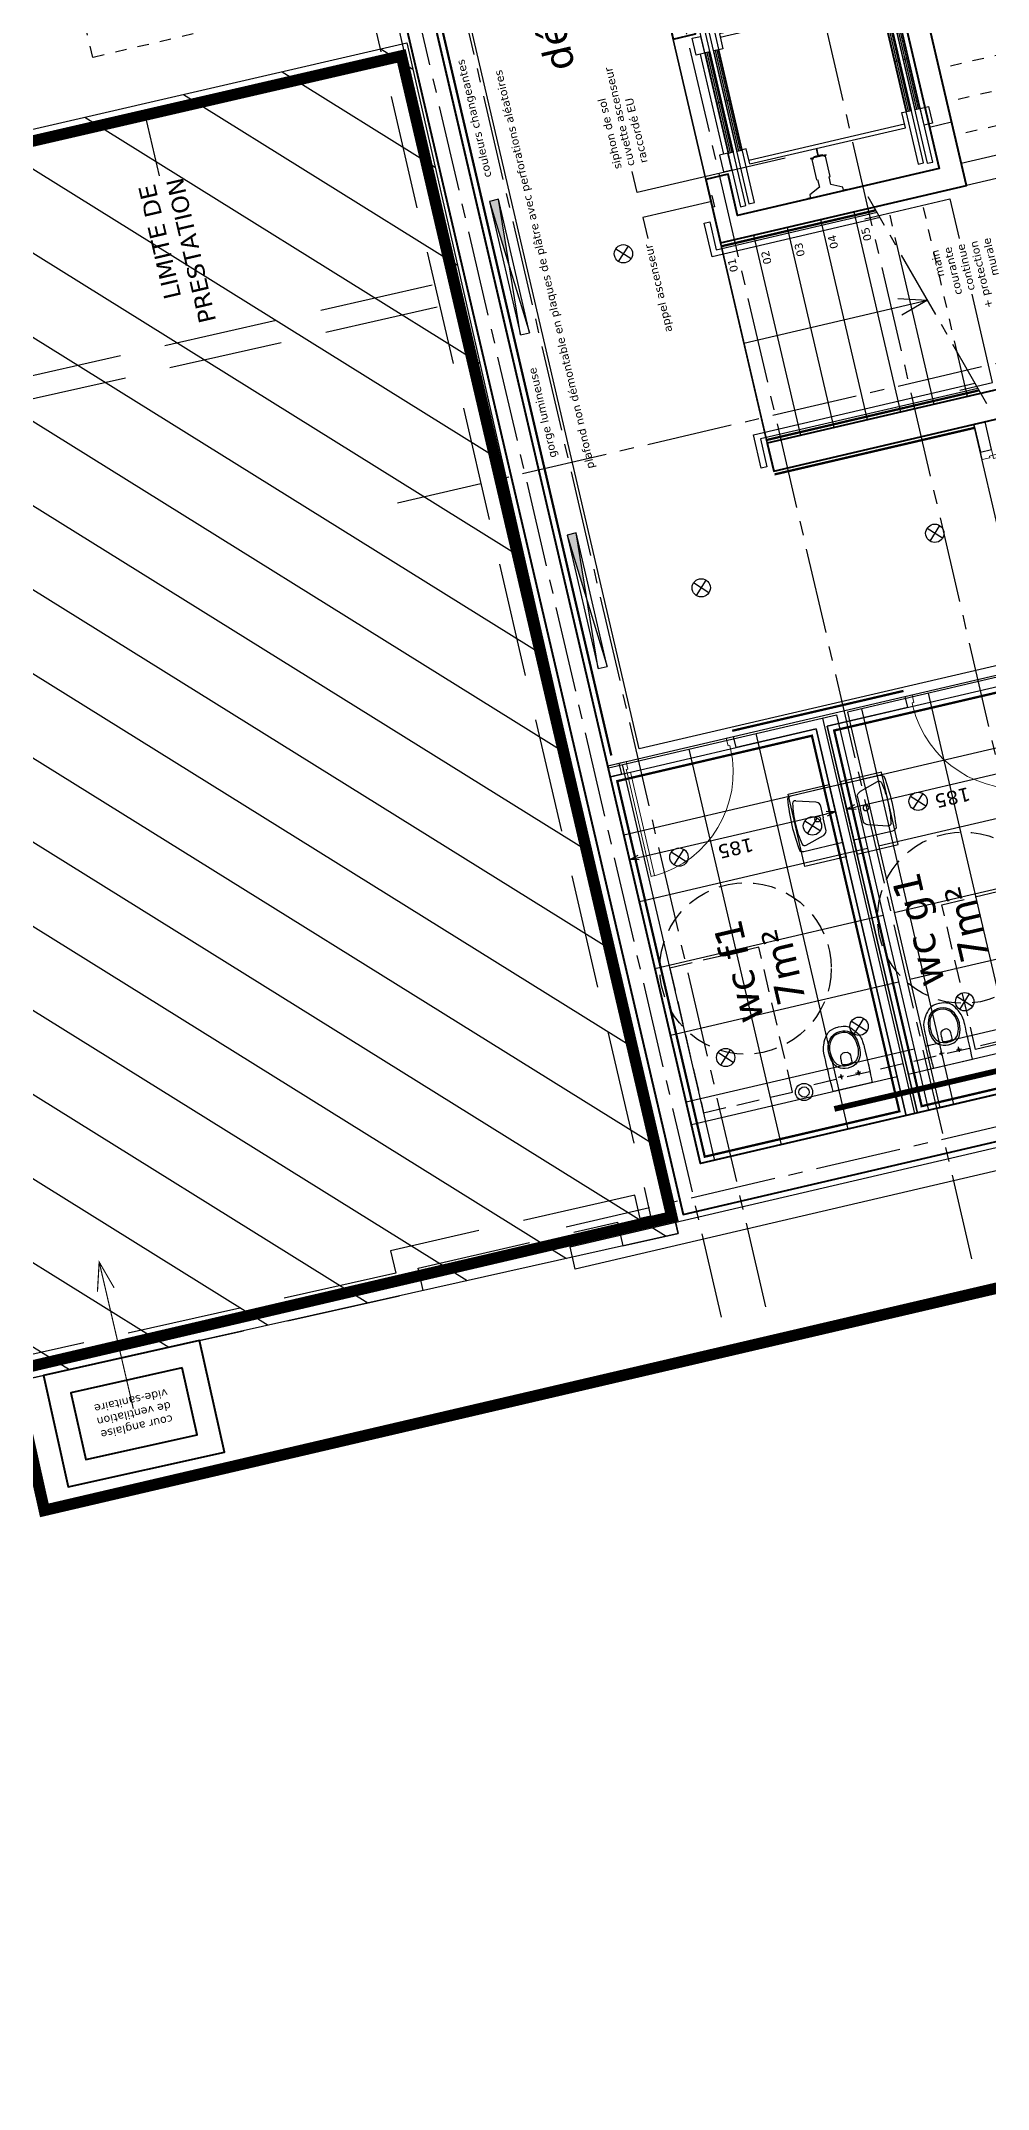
# Model space of a CAD drawing. Header units: metres. Extents: x 595957 to 596489, y 139635 to 139908.
# Drawn here: x 596084.15 to 596092.44, y 139661.13 to 139679.05 of the extents above; entities that cross this region are included whole.
import ezdxf
from ezdxf.enums import TextEntityAlignment as Align

# ---------------------------------------------------------------- set-up
doc = ezdxf.new("R2010")
doc.units = ezdxf.units.M
doc.header["$MEASUREMENT"] = 0
doc.header["$PDMODE"] = 3
doc.header["$PDSIZE"] = 0.1
for name, pattern in [('01', [0.15, 0.1, -0.05]), ('02', [0.28, 0.2, -0.08]), ('03', [0.7, 0.5, -0.2]), ('04', [0.82, 0.6, -0.08, 0.06, -0.08]), ('ACAD_ISO02W100', [15, 12, -3]), ('ACAD_ISO12W100', [21, 12, -3, 0, -3, 0, -3]), ('AXES2', [1.125, 0.75, -0.125, 0.125, -0.125]), ('CACHE2', [0.1875, 0.125, -0.0625]), ('DASHED', [0.75, 0.5, -0.25]), ('POINTILLE', [0.25, 0, -0.25])]:
    doc.linetypes.add(name, pattern=pattern)
for name, color, linetype in [('00-AXE-0.00', 14, 'AXES2'), ('01-CLOISON-0.25', 3, 'Continuous'), ('01-MEN-VU-0.13', 163, 'Continuous'), ('01-SANITAIRE-0.15', 44, 'Continuous'), ('06-COT-50&100-0.20', 2, 'Continuous'), ('06-SYMB-DIVERS-0.20', 20, 'Continuous'), ('06-TXT-DETAILS-DIVERS-02.20', 2, 'Continuous'), ('06-TXT-DIVERS-0.20', 70, 'Continuous'), ('06-TXT-ETIQUETTES SURFACES', 210, 'Continuous'), ('07-CTA-0.13', 163, 'Continuous'), ('07-ECLAIRAGE-0.13', 31, 'Continuous'), ('07-PLAFONDS-0.13', 5, 'Continuous'), ('07-REVETEMENTS-INTER-0.10', 10, 'Continuous'), ('08-VU-0.08', 56, 'Continuous'), ('08-VU-0.20', 32, 'Continuous'), ('BAT_HACHURES', 252, 'Continuous')]:
    doc.layers.add(name, color=color, linetype=linetype)
doc.layers.add('01-BETON-0.40', color=4, linetype='Continuous', lineweight=40)
doc.layers.add('01-MEN-CP-0.15', color=2, linetype='Continuous', lineweight=18)
doc.layers.add('07-SF-HABIT-0.05', color=7, linetype='Continuous', plot=False)
doc.styles.add('COT', font='verdana.ttf')
doc.styles.add('locaux 100', font='verdana.ttf', dxfattribs={"height": 0.22})
doc.styles.add('locaux 20', font='verdana.ttf', dxfattribs={"height": 0.07})
doc.styles.get("Standard").update_dxf_attribs({"font": 'arial.ttf'})
doc.dimstyles.new('COT50', dxfattribs={"dimtxt": 0.12, "dimasz": 0.08, "dimexe": 0.05, "dimexo": 0, "dimgap": 0.05, "dimtad": 1, "dimdec": 0, "dimlfac": 100, "dimzin": 0, "dimdsep": 46, "dimtxsty": 'COT', "dimblk": 'OPEN30', "dimcen": 0.04, "dimdle": 0.05, "dimclrd": 256, "dimclre": 256, "dimclrt": 6, "dimadec": 0, "dimazin": 0, "dimtm": 1e-09, "dimtfac": 1, "dimtdec": 0, "dimtmove": 1, "dimatfit": 0, "dimldrblk": 'OPEN30', "dimfxl": 0.05, "dimfxlon": 1, "dimtolj": 1, "dimtzin": 0, "dimlwd": -1, "dimlwe": -1, "dimarcsym": 0})

# ---------------------------------------------------------------- blocks, each defined once
blk = doc.blocks.new('Asc-KONE_Executive_C5_CAD_double_acces')
for p, q in [((-2200, 2010), (-1630, 2010)), ((-2200, -200), (-2200, 2010)), ((-1630, 2010), (-1630, 1810)), ((200, 2010), (-370, 2010)), ((-370, 2010), (-370, 1810)), ((200, -200), (200, 2010)), ((-1630, 1810), (-2000, 1810)), ((-2000, 1810), (-2000, 0)), ((-1450, 1845), (-1600, 1845)), ((-1600, 1845), (-1600, 1770)), ((-1450, 1770), (-1450, 1845)), ((-550, 1810), (-1450, 1810)), ((-550, 1770), (-550, 1845)), ((-550, 1845), (-400, 1845)), ((-400, 1845), (-400, 1770)), ((-370, 1810), (0, 1810)), ((0, 1810), (0, 0)), ((-68, 1770), (-1932, 1770)), ((-1932, 1770), (-1932, 1720)), ((-1932, 1720), (-68, 1720)), ((-78, 1690), (-1922, 1690)), ((-1922, 1690), (-1922, 1640)), ((-1922, 1640), (-78, 1640)), ((-1600, 1770), (-1450, 1770)), ((-1000, 1765), (-1450, 1765)), ((-1450, 1765), (-1450, 1720)), ((-1450, 1750), (-1000, 1750)), ((-1450, 1735), (-1000, 1735)), ((-1450, 1720), (-1000, 1720)), ((-1000, 1690), (-1450, 1690)), ((-1450, 1690), (-1450, 1645)), ((-1450, 1675), (-1000, 1675)), ((-1450, 1660), (-1000, 1660)), ((-1450, 1645), (-1000, 1645)), ((-1450, 1605), (-1450, 1640)), ((-550, 1765), (-1000, 1765)), ((-1000, 1765), (-1000, 1720)), ((-1000, 1720), (-1000, 1765)), ((-1000, 1750), (-550, 1750)), ((-1000, 1735), (-550, 1735)), ((-1000, 1720), (-550, 1720)), ((-550, 1690), (-1000, 1690)), ((-1000, 1690), (-1000, 1645)), ((-1000, 1645), (-1000, 1690)), ((-1000, 1675), (-550, 1675)), ((-1000, 1660), (-550, 1660)), ((-1000, 1645), (-550, 1645)), ((-400, 1770), (-550, 1770)), ((-550, 1720), (-550, 1765)), ((-550, 1645), (-550, 1690)), ((-550, 1605), (-550, 1640)), ((-78, 1640), (-78, 1690)), ((-68, 1720), (-68, 1770)), ((-1830, 1439), (-1830, 1008)), ((-1777, 1444), (-1825, 1444)), ((-1764, 1486), (-1777, 1486)), ((-1777, 959), (-1777, 1486)), ((-1764, 1487), (-1764, 1452)), ((-1764, 1486), (-1764, 959)), ((-1764, 1452), (-1761, 1452)), ((-1762, 1444), (-1764, 1444)), ((-1761, 1452), (-1761, 1487)), ((-1757, 1507), (-1757, 1494)), ((-1740, 1507), (-1757, 1507)), ((-1757, 1494), (-1683, 1494)), ((-1683, 1494), (-1757, 1494)), ((-1757, 1491), (-1683, 1491)), ((-1757, 1476), (-1757, 1449)), ((-1688, 1481), (-1752, 1481)), ((-1740, 1525), (-1740, 1507)), ((-1730, 1525), (-1740, 1525)), ((-1730, 1505), (-1730, 1525)), ((-1710, 1505), (-1730, 1505)), ((-1710, 1525), (-1710, 1505)), ((-1700, 1525), (-1710, 1525)), ((-1700, 1507), (-1700, 1525)), ((-1683, 1507), (-1700, 1507)), ((-1683, 1507), (-1683, 1494)), ((-1683, 1449), (-1683, 1476)), ((-1679, 1487), (-1679, 1452)), ((-1679, 1452), (-1676, 1452)), ((-1676, 1444), (-1678, 1444)), ((-1676, 1452), (-1676, 1487)), ((-1676, 1486), (-1662, 1486)), ((-1676, 1486), (-1676, 959)), ((-1662, 959), (-1662, 1486)), ((-1639, 1444), (-1662, 1444)), ((-1634, 1008), (-1634, 1439)), ((-1585, 1605), (-1585, 205)), ((-1585, 1605), (-1450, 1605)), ((-1550, 1605), (-1550, 205)), ((-415, 1605), (-550, 1605)), ((-450, 205), (-450, 1605)), ((-415, 205), (-415, 1605)), ((-1759, 1393), (-1761, 1391)), ((-1761, 1391), (-1761, 1055)), ((-1756, 1393), (-1759, 1393)), ((-1754, 1387), (-1756, 1393)), ((-1750, 1384), (-1750, 1384)), ((-1745, 1389), (-1746, 1387)), ((-1743, 1389), (-1745, 1389)), ((-1742, 1387), (-1743, 1389)), ((-1738, 1384), (-1738, 1384)), ((-1733, 1389), (-1734, 1387)), ((-1731, 1389), (-1733, 1389)), ((-1730, 1387), (-1731, 1389)), ((-1726, 1384), (-1726, 1384)), ((-1721, 1389), (-1722, 1387)), ((-1719, 1389), (-1721, 1389)), ((-1718, 1387), (-1719, 1389)), ((-1714, 1384), (-1714, 1384)), ((-1709, 1389), (-1710, 1387)), ((-1707, 1389), (-1709, 1389)), ((-1706, 1387), (-1707, 1389)), ((-1702, 1384), (-1702, 1384)), ((-1697, 1389), (-1698, 1387)), ((-1695, 1389), (-1697, 1389)), ((-1694, 1387), (-1695, 1389)), ((-1690, 1384), (-1690, 1384)), ((-1684, 1393), (-1686, 1387)), ((-1680, 1393), (-1684, 1393)), ((-1678, 1391), (-1680, 1393)), ((-1678, 1055), (-1678, 1391)), ((-1825, 1003), (-1777, 1003)), ((-1764, 959), (-1777, 959)), ((-1764, 1003), (-1762, 1003)), ((-1764, 993), (-1761, 993)), ((-1764, 958), (-1764, 993)), ((-1761, 1055), (-1759, 1053)), ((-1761, 993), (-1761, 958)), ((-1759, 1053), (-1756, 1053)), ((-1757, 998), (-1757, 971)), ((-1757, 954), (-1683, 954)), ((-1757, 938), (-1757, 951)), ((-1757, 951), (-1683, 951)), ((-1683, 951), (-1757, 951)), ((-1740, 938), (-1757, 938)), ((-1756, 1053), (-1754, 1058)), ((-1752, 966), (-1688, 966)), ((-1750, 1062), (-1750, 1062)), ((-1746, 1058), (-1745, 1056)), ((-1745, 1056), (-1743, 1056)), ((-1743, 1056), (-1742, 1058)), ((-1740, 920), (-1740, 938)), ((-1730, 920), (-1740, 920)), ((-1738, 1062), (-1738, 1062)), ((-1734, 1058), (-1733, 1056)), ((-1733, 1056), (-1731, 1056)), ((-1731, 1056), (-1730, 1058)), ((-1730, 940), (-1730, 920)), ((-1710, 940), (-1730, 940)), ((-1726, 1062), (-1726, 1062)), ((-1722, 1058), (-1721, 1056)), ((-1721, 1056), (-1719, 1056)), ((-1719, 1056), (-1718, 1058)), ((-1714, 1062), (-1714, 1062)), ((-1710, 1058), (-1709, 1056)), ((-1710, 920), (-1710, 940)), ((-1700, 920), (-1710, 920)), ((-1709, 1056), (-1707, 1056)), ((-1707, 1056), (-1706, 1058)), ((-1702, 1062), (-1702, 1062)), ((-1700, 938), (-1700, 920)), ((-1683, 938), (-1700, 938)), ((-1698, 1058), (-1697, 1056)), ((-1697, 1056), (-1695, 1056)), ((-1695, 1056), (-1694, 1058)), ((-1690, 1062), (-1690, 1062)), ((-1686, 1058), (-1684, 1053)), ((-1684, 1053), (-1680, 1053)), ((-1683, 971), (-1683, 998)), ((-1683, 938), (-1683, 951)), ((-1680, 1053), (-1678, 1055)), ((-1679, 993), (-1676, 993)), ((-1679, 958), (-1679, 993)), ((-1678, 1003), (-1676, 1003)), ((-1676, 993), (-1676, 958)), ((-1676, 959), (-1662, 959)), ((-1662, 1003), (-1639, 1003)), ((-1585, 205), (-1450, 205)), ((-1450, 205), (-1450, 170)), ((-415, 205), (-550, 205)), ((-550, 205), (-550, 170)), ((-2000, 0), (-1630, 0)), ((-68, 90), (-1932, 90)), ((-1932, 90), (-1932, 40)), ((-1932, 40), (-68, 40)), ((-78, 170), (-1922, 170)), ((-1922, 170), (-1922, 120)), ((-1922, 120), (-78, 120)), ((-1630, 0), (-1630, -200)), ((-1600, -35), (-1600, 40)), ((-1600, 40), (-1450, 40)), ((-1000, 165), (-1450, 165)), ((-1450, 165), (-1450, 120)), ((-1450, 150), (-1000, 150)), ((-1450, 135), (-1000, 135)), ((-1450, 120), (-1000, 120)), ((-1000, 90), (-1450, 90)), ((-1450, 90), (-1450, 45)), ((-1450, 75), (-1000, 75)), ((-1450, 60), (-1000, 60)), ((-1450, 45), (-1000, 45)), ((-1450, 40), (-1450, -35)), ((-1450, 0), (-550, 0)), ((-550, 165), (-1000, 165)), ((-1000, 165), (-1000, 120)), ((-1000, 120), (-1000, 165)), ((-1000, 150), (-550, 150)), ((-1000, 135), (-550, 135)), ((-1000, 120), (-550, 120)), ((-550, 90), (-1000, 90)), ((-1000, 90), (-1000, 45)), ((-1000, 45), (-1000, 90)), ((-1000, 75), (-550, 75)), ((-1000, 60), (-550, 60)), ((-1000, 45), (-550, 45)), ((-550, 120), (-550, 165)), ((-550, 45), (-550, 90)), ((-550, 40), (-550, -35)), ((-400, 40), (-550, 40)), ((-400, -35), (-400, 40)), ((0, 0), (-370, 0)), ((-370, 0), (-370, -200)), ((-78, 120), (-78, 170)), ((-68, 40), (-68, 90)), ((-1450, -35), (-1600, -35)), ((-550, -35), (-400, -35)), ((-1630, -200), (-2200, -200)), ((-370, -200), (200, -200))]:
    blk.add_line(p, q)
for points in [[(-1885, 1600), (-1885, 1475), (-1902, 1475), (-1982, 1415), (-2000, 1415), (-2000, 1600), (-1885, 1600)], [(-1832, 1555), (-1860, 1527), (-1860, 1470), (-1885, 1470), (-1885, 1600), (-1637, 1600), (-1637, 1595), (-1660, 1595), (-1660, 1555), (-1720, 1555)], [(-1750, 1555), (-1750, 1540), (-1728, 1540), (-1728, 1505), (-1712, 1505), (-1712, 1540), (-1690, 1540), (-1690, 1555)], [(-1885, 805), (-1885, 980), (-1996, 980), (-1996, 1060), (-2000, 1060), (-2000, 976), (-1889, 976), (-1889, 805), (-1889, 634), (-2000, 634), (-2000, 550), (-1996, 550), (-1996, 630), (-1885, 630), (-1885, 805)], [(-1658, 806), (-1658, 881), (-1668, 881), (-1668, 886), (-1653, 886), (-1653, 891), (-1788, 891), (-1788, 876), (-1823, 876), (-1865, 957), (-1880, 957), (-1880, 979), (-1885, 979), (-1885, 806), (-1885, 633), (-1880, 633), (-1880, 654), (-1865, 654), (-1823, 735), (-1788, 735), (-1788, 720), (-1653, 720), (-1653, 725), (-1668, 725), (-1668, 730), (-1658, 730), (-1658, 805)], [(-1690, 890), (-1690, 905), (-1712, 905), (-1712, 940), (-1728, 940), (-1728, 905), (-1750, 905), (-1750, 890)], [(-342, 805), (-342, 735), (-338, 735), (-338, 756), (-330, 756), (-330, 743), (-147, 743), (-147, 753), (-78, 753), (-32, 657), (-5, 657), (-5, 632), (0, 632), (0, 805), (0, 978), (-5, 978), (-5, 953), (-32, 953), (-78, 857), (-147, 857), (-147, 867), (-330, 867), (-330, 854), (-338, 854), (-338, 875), (-342, 875), (-342, 805)], [(-1658, 764), (-1652, 767), (-1650, 801), (-1625, 801), (-1615, 801), (-1590, 801), (-1590, 810), (-1615, 810), (-1625, 809), (-1650, 809), (-1652, 844), (-1658, 846)], [(-342, 846), (-348, 844), (-350, 809), (-375, 809), (-385, 809), (-410, 810), (-410, 801), (-385, 801), (-375, 801), (-350, 801), (-348, 767), (-342, 764)]]:
    blk.add_lwpolyline(points, close=True)
at = {"linetype": 'ACAD_ISO02W100', "ltscale": 0.1}
blk.add_lwpolyline([(-1842, 755), (-1842, 679), (-1846, 665), (-1846, 442), (-1834, 442), (-1834, 399), (-1831, 396), (-1764, 396), (-1764, 381), (-1837, 381), (-1837, 375), (-1761, 375), (-1761, 349), (-1737, 349), (-1737, 376), (-1734, 376), (-1734, 396), (-1667, 396), (-1664, 399), (-1664, 442), (-1652, 442), (-1652, 485, 0.406444), (-1655, 488), (-1694, 489), (-1719, 489), (-1719, 588), (-1733, 588), (-1733, 605), (-1666, 605), (-1666, 617), (-1652, 617), (-1652, 686), (-1666, 686), (-1666, 715), (-1644, 715, 0.414214), (-1641, 718), (-1641, 732, -0.362474), (-1637, 737), (-1637, 737), (-1597, 738, 0.406566), (-1594, 741), (-1594, 749, 0.407145), (-1597, 752), (-1658, 754), (-1658, 856), (-1597, 858, 0.407145), (-1594, 861), (-1594, 869, 0.406566), (-1597, 872), (-1637, 873), (-1637, 873, -0.362474), (-1641, 878), (-1641, 892, 0.414214), (-1644, 895), (-1666, 895), (-1666, 1005), (-1733, 1005), (-1733, 1090), (-1716, 1121), (-1655, 1122, 0.406444), (-1652, 1125), (-1652, 1168), (-1664, 1168), (-1664, 1211), (-1667, 1214), (-1734, 1214), (-1734, 1234), (-1737, 1234), (-1737, 1261), (-1761, 1261), (-1761, 1235), (-1837, 1235), (-1837, 1229), (-1764, 1229), (-1764, 1214), (-1831, 1214), (-1834, 1211), (-1834, 1168), (-1846, 1168), (-1846, 945), (-1842, 931), (-1842, 855), (-1843, 855, 0.414214), (-1846, 852), (-1846, 758, 0.414214), (-1843, 755)], format="xyb", close=True, dxfattribs=at)
for centre, radius, start, end in [((-1825, 1439), 5, 90, 180), ((-1757, 1487), 7, 90, 180), ((-1762, 1449), 5, 270, 0), ((-1757, 1487), 4, 90, 180), ((-1752, 1476), 5, 90, 180), ((-1688, 1476), 5, 0, 90), ((-1683, 1487), 7, 0, 90), ((-1683, 1487), 4, 0, 90), ((-1678, 1449), 5, 180, 270), ((-1639, 1439), 5, 0, 90), ((-1750, 1388), 4.3, 195, 270), ((-1750, 1388), 4.3, 270, 345), ((-1738, 1388), 4.3, 195, 270), ((-1738, 1388), 4.3, 270, 345), ((-1726, 1388), 4.3, 195, 270), ((-1726, 1388), 4.3, 270, 345), ((-1714, 1388), 4.3, 195, 270), ((-1714, 1388), 4.3, 270, 345), ((-1702, 1388), 4.3, 195, 270), ((-1702, 1388), 4.3, 270, 345), ((-1690, 1388), 4.3, 195, 270), ((-1690, 1388), 4.3, 270, 345), ((-1825, 1008), 5, 180, 270), ((-1757, 958), 7, 180, 270), ((-1762, 998), 5, 0, 90), ((-1757, 958), 4, 180, 270), ((-1752, 971), 5, 180, 270), ((-1750, 1057), 4.3, 90, 165), ((-1750, 1057), 4.3, 15, 90), ((-1738, 1057), 4.3, 90, 165), ((-1738, 1057), 4.3, 15, 90), ((-1726, 1057), 4.3, 90, 165), ((-1726, 1057), 4.3, 15, 90), ((-1714, 1057), 4.3, 90, 165), ((-1714, 1057), 4.3, 15, 90), ((-1702, 1057), 4.3, 90, 165), ((-1702, 1057), 4.3, 15, 90), ((-1690, 1057), 4.3, 90, 165), ((-1690, 1057), 4.3, 15, 90), ((-1688, 971), 5, 270, 0), ((-1678, 998), 5, 90, 180), ((-1683, 958), 7, 270, 0), ((-1683, 958), 4, 270, 0), ((-1639, 1008), 5, 270, 0)]:
    blk.add_arc(centre, radius, start, end)
blk = doc.blocks.new('P180')
for points in [[(-1.85, 0.915), (-1.85, 0), (-1.88, 0), (-1.88, 0.915)], [(-0.08, 0.915), (-0.08, 0), (-0.05, 0), (-0.05, 0.915)], [(0, 0), (0, -0.1), (-0.065, -0.1), (-0.065, -0.03), (-0.05, -0.03), (-0.05, 0)]]:
    blk.add_lwpolyline(points, close=True)
at = {"linetype": 'Continuous'}
blk.add_lwpolyline([(-1.93, 0), (-1.93, -0.1), (-1.865, -0.1), (-1.865, -0.03), (-1.88, -0.03), (-1.88, 0)], close=True, dxfattribs=at)
for centre, start, end in [((-1.88, 0), 0, 90), ((-0.05, 0), 90, 180)]:
    blk.add_arc(centre, 0.915, start, end)
at = {"linetype": 'Continuous', "text_generation_flag": 6}
blk.add_attdef('TEXTE', (-0.188, 0.598), '', height=0.08, rotation=90, dxfattribs=at)
blk = doc.blocks.new('P90')
at = {"linetype": 'Continuous'}
for points in [[(-0.05, 0.929), (-0.05, 0), (-0.08, 0), (-0.08, 0.929)], [(-0.965, -0.03), (-0.965, -0.1), (-1.03, -0.1), (-1.03, 0), (-0.98, 0), (-0.98, -0.03)], [(0, 0), (0, -0.1), (-0.065, -0.1), (-0.065, -0.03), (-0.05, -0.03), (-0.05, 0)]]:
    blk.add_lwpolyline(points, close=True, dxfattribs=at)
blk.add_arc((-0.043, -0.006), 0.937, 92.2388, 179.6062, dxfattribs=at)
at = {"linetype": 'Continuous', "text_generation_flag": 6}
blk.add_attdef('TEXTE', text='', height=0.08, rotation=90, dxfattribs=at).set_placement((-0.188, 0.469), align=Align.CENTER)
blk = doc.blocks.new('_Open30')
at = {"color": 0, "linetype": 'ByBlock', "lineweight": -2}
for p, q in [((-1, 0.27), (0, 0)), ((0, 0), (-1, -0.27)), ((0, 0), (-1, 0))]:
    blk.add_line(p, q, dxfattribs=at)
blk = doc.blocks.new('*D51')
at = {"layer": '06-COT-50&100-0.20', "transparency": 16777216}
for p, q in [((596091.096, 139672.352), (596091.119, 139672.255)), ((596089.384, 139671.902), (596091.03, 139672.285)), ((596089.294, 139671.932), (596089.317, 139671.835))]:
    blk.add_line(p, q, dxfattribs=at)
at = {"layer": 'Defpoints', "color": 0, "transparency": 16777216}
for p in [(596090.939, 139673.028), (596089.137, 139672.608), (596091.108, 139672.304)]:
    blk.add_point(p, dxfattribs=at)
at = {"layer": '06-COT-50&100-0.20', "transparency": 16777216, "xscale": 0.08, "yscale": 0.08, "zscale": 0.08}
for p, rotation in [((596091.108, 139672.304), 13.12127038304243), ((596089.306, 139671.884), 193.1212703830424)]:
    blk.add_blockref('_Open30', p, dxfattribs=dict(at, rotation=rotation))
at = {"layer": '06-COT-50&100-0.20', "color": 6, "transparency": 16777216, "insert": (596090.232, 139671.984), "char_height": 0.12, "attachment_point": 5, "rotation": 193.1213, "style": 'COT'}
blk.add_mtext('\\A1;185', dxfattribs=at)
blk = doc.blocks.new('*D52')
at = {"layer": '06-COT-50&100-0.20', "transparency": 16777216}
for p, q in [((596092.929, 139672.728), (596091.283, 139672.344)), ((596092.995, 139672.795), (596093.018, 139672.698)), ((596091.194, 139672.375), (596091.216, 139672.278))]:
    blk.add_line(p, q, dxfattribs=at)
at = {"layer": 'Defpoints', "color": 0, "transparency": 16777216}
for p in [(596092.838, 139673.471), (596091.036, 139673.051), (596091.205, 139672.326)]:
    blk.add_point(p, dxfattribs=at)
at = {"layer": '06-COT-50&100-0.20', "transparency": 16777216, "xscale": 0.08, "yscale": 0.08, "zscale": 0.08}
for p, rotation in [((596093.007, 139672.746), 13.12127038304243), ((596091.205, 139672.326), 193.1212703830424)]:
    blk.add_blockref('_Open30', p, dxfattribs=dict(at, rotation=rotation))
at = {"layer": '06-COT-50&100-0.20', "color": 6, "transparency": 16777216, "insert": (596092.131, 139672.427), "char_height": 0.12, "attachment_point": 5, "rotation": 193.1213, "style": 'COT'}
blk.add_mtext('\\A1;185', dxfattribs=at)
blk = doc.blocks.new('WCalliaSuspsansreserv-Plan')
at = {"linetype": 'Continuous'}
for points, knots in [([(-175.564, 0), (-175.564, 0), (174.9225, 0.001), (174.9225, 0.001), (174.9225, 0.001), (178.3975, -106.316), (178.7425, -212.6345), (177.9155, -318.9545), (177.9155, -318.9545), (177.545, -366.6675), (166.254, -424.003), (135.236, -466.73), (135.236, -466.73), (104.3415, -509.285), (60.766, -540.0365), (-0.3015, -539.9965), (-0.3015, -539.9965), (-72.7745, -539.9485), (-123.7985, -496.924), (-151.8715, -441.5495), (-151.8715, -441.5495), (-171.506, -402.8175), (-178.356, -357.626), (-178.632, -318.63), (-178.632, -318.63), (-179.385, -212.419), (-178.256, -106.209), (-175.564, 0)], [0, 0, 0, 0, 0.125, 0.125, 0.125, 0.1875, 0.25, 0.25, 0.25, 0.3125, 0.375, 0.375, 0.375, 0.4375, 0.5, 0.5, 0.5, 0.5625, 0.625, 0.625, 0.625, 0.6875, 0.75, 0.75, 0.75, 0.875, 1, 1, 1, 1]), ([(-0.175, -499.369), (-75.617, -499.369), (-136.774, -425.602), (-136.774, -334.606), (-136.774, -334.606), (-136.774, -243.6095), (-75.617, -169.8425), (-0.175, -169.8425), (-0.175, -169.8425), (75.2665, -169.8425), (136.4235, -243.6095), (136.4235, -334.606), (136.4235, -334.606), (136.4235, -425.602), (75.2665, -499.369), (-0.175, -499.369)], [0, 0, 0, 0, 0.2, 0.2, 0.2, 0.3, 0.4, 0.4, 0.4, 0.5, 0.6, 0.6, 0.6, 0.8, 1, 1, 1, 1]), ([(-77.8015, -117.351), (-81.9175, -117.351), (-85.2545, -114.0145), (-85.2545, -109.898), (-85.2545, -109.898), (-85.2545, -105.782), (-81.9175, -102.4455), (-77.8015, -102.4455), (-77.8015, -102.4455), (-73.6855, -102.4455), (-70.3485, -105.782), (-70.3485, -109.898), (-70.3485, -109.898), (-70.3485, -114.0145), (-73.6855, -117.351), (-77.8015, -117.351)], [0, 0, 0, 0, 0.2, 0.2, 0.2, 0.3, 0.4, 0.4, 0.4, 0.5, 0.6, 0.6, 0.6, 0.8, 1, 1, 1, 1]), ([(77.278, -117.351), (73.162, -117.351), (69.8255, -114.0145), (69.8255, -109.898), (69.8255, -109.898), (69.8255, -105.782), (73.162, -102.4455), (77.278, -102.4455), (77.278, -102.4455), (81.3945, -102.4455), (84.731, -105.782), (84.731, -109.898), (84.731, -109.898), (84.731, -114.0145), (81.3945, -117.351), (77.278, -117.351)], [0, 0, 0, 0, 0.2, 0.2, 0.2, 0.3, 0.4, 0.4, 0.4, 0.5, 0.6, 0.6, 0.6, 0.8, 1, 1, 1, 1]), ([(-0.2505, -487.4275), (-67.9855, -487.4275), (-122.895, -421.2465), (-122.895, -339.6085), (-122.895, -339.6085), (-122.895, -257.97), (-67.9855, -191.7895), (-0.2505, -191.7895), (-0.2505, -191.7895), (67.4845, -191.7895), (122.394, -257.97), (122.394, -339.6085), (122.394, -339.6085), (122.394, -421.2465), (67.4845, -487.4275), (-0.2505, -487.4275)], [0, 0, 0, 0, 0.2, 0.2, 0.2, 0.3, 0.4, 0.4, 0.4, 0.5, 0.6, 0.6, 0.6, 0.8, 1, 1, 1, 1]), ([(-44.891, -219.375), (-44.96, -215.282), (-42.295, -210.4525), (-38.5185, -208.875), (-38.5185, -208.875), (-26.5195, -203.8605), (-13.36, -200.7605), (-0.3545, -200.7605), (-0.3545, -200.7605), (12.756, -200.7605), (26.041, -203.8105), (38.133, -208.878), (38.133, -208.878), (41.9265, -210.4675), (44.601, -215.4065), (44.397, -219.515), (44.397, -219.515), (42.7995, -251.706), (45.7775, -310.371), (-0.244, -310.319), (-0.244, -310.319), (-46.2655, -310.267), (-44.3025, -254.0065), (-44.891, -219.375)], [0, 0, 0, 0, 0.1428571429, 0.1428571429, 0.1428571429, 0.2142857143, 0.2857142857, 0.2857142857, 0.2857142857, 0.3571428571, 0.4285714286, 0.4285714286, 0.4285714286, 0.5, 0.5714285714, 0.5714285714, 0.5714285714, 0.6428571429, 0.7142857143, 0.7142857143, 0.7142857143, 0.8571428571, 1, 1, 1, 1])]:
    blk.add_open_spline(points, degree=3, knots=knots, dxfattribs=at)
at = {"linetype": 'DASHED'}
for points in [[(-57.1305, -110.108), (-57.1305, -110.108), (-103.4175, -110.108), (-103.4175, -110.108)], [(-77.6425, -131.902), (-77.6425, -131.902), (-77.6425, -88.6285), (-77.6425, -88.6285)], [(98.1545, -109.742), (98.1545, -109.742), (51.8675, -109.742), (51.8675, -109.742)], [(77.6425, -131.536), (77.6425, -131.536), (77.6425, -88.2625), (77.6425, -88.2625)]]:
    blk.add_open_spline(points, degree=3, dxfattribs=at)
blk = doc.blocks.new('lav')
for p, q in [((0, 0.5), (-0.35, 0.5)), ((-0.316, 0.45), (-0.15, 0.4)), ((-0.117, 0.367), (-0.117, 0.25)), ((0, 0), (0, 0.5)), ((-0.117, 0.133), (-0.117, 0.25)), ((0, 0), (-0.35, 0)), ((-0.316, 0.05), (-0.15, 0.1))]:
    blk.add_line(p, q)
blk.add_circle((-0.167, 0.25), 0.025)
for centre, radius, start, end in [((1.511, 0.231), 1.911, 172.4054, 179.4234), ((-0.33, 0.418), 0.0844, 103.8031, 129.327), ((0.498, 0.264), 0.864, 168.6901, 180.9211), ((-0.325, 0.425), 0.0264, 71.5651, 161.5651), ((-0.172, 0.344), 0.0598, 21.8014, 68.1986), ((1.511, 0.269), 1.911, 180.5766, 187.5946), ((0.498, 0.236), 0.864, 179.0789, 191.3099), ((-0.34, 0.062), 0.0625, 226.0761, 260.7938), ((-0.325, 0.075), 0.0264, 198.4349, 288.4349), ((-0.172, 0.156), 0.0598, 291.8014, 338.1986)]:
    blk.add_arc(centre, radius, start, end)

msp = doc.modelspace()

# ---------------------------------------------------------------- hatches: boundary and pattern name
at = {"layer": '07-ECLAIRAGE-0.13'}
h = msp.add_hatch(color=256, dxfattribs=at)
h.dxf.hatch_style = 1
h.paths.add_polyline_path([(596088.078, 139677.643), (596088.254, 139677.068), (596088.156, 139677.661)])
h = msp.add_hatch(color=256, dxfattribs=at)
h.dxf.hatch_style = 1
h.paths.add_polyline_path([(596088.759, 139674.724), (596088.934, 139674.148), (596088.837, 139674.742)])
at = {"layer": 'BAT_HACHURES'}
h = msp.add_hatch(dxfattribs=at)
h.set_pattern_fill('ANSI31', color=256, scale=5, style=0)
h.set_pattern_definition([(148.1213, (596100.81484, 139671.198), (-0.330077, -0.53073), [])])
edge = h.paths.add_edge_path()
edge.add_line((596089.729, 139668.614), (596068.609, 139663.892))
edge.add_line((596068.609, 139663.892), (596069.443, 139660.236))
edge.add_arc((596068.907, 139653.667), 6.591, 13.9581, 85.3385, ccw=False)
edge.add_arc((596068.907, 139653.663), 6.592, -102.6482, 13.9943, ccw=False)
edge.add_arc((596068.916, 139653.619), 6.552, 119.7404, 257.1908, ccw=False)
edge.add_line((596065.666, 139659.308), (596063.148, 139662.547))
edge.add_line((596063.148, 139662.547), (596029.592, 139654.963))
edge.add_line((596029.592, 139654.963), (596026.676, 139667.851))
edge.add_line((596026.676, 139667.851), (596033.993, 139669.556))
edge.add_line((596033.993, 139669.556), (596034.52, 139667.284))
edge.add_line((596034.52, 139667.284), (596073.032, 139676.015))
edge.add_line((596073.032, 139676.015), (596073.096, 139675.74))
edge.add_line((596073.096, 139675.74), (596087.356, 139679.029))
edge.add_line((596087.356, 139679.029), (596089.729, 139668.614))

# ---------------------------------------------------------------- linework, layer by layer
at = {"layer": '00-AXE-0.00'}
for p, q in [((596093.473, 139668.665), (596079.429, 139728.917)), ((596092.302, 139668.392), (596078.257, 139728.644)), ((596090.498, 139667.972), (596076.453, 139728.224)), ((596090.11, 139667.881), (596076.066, 139728.133)), ((596100.055, 139677.982), (596087.226, 139674.992)), ((596101.532, 139671.647), (596088.703, 139668.657))]:
    msp.add_line(p, q, dxfattribs=at)
at = {"layer": '01-BETON-0.40'}
for points in [[(596096.022, 139670.646), (596095.234, 139674.029), (596094.99, 139673.973), (596095.779, 139670.589), (596089.926, 139669.225), (596086.959, 139681.952), (596085.081, 139681.514), (596084.822, 139682.625), (596084.579, 139682.568), (596084.895, 139681.214), (596086.772, 139681.652), (596089.773, 139668.778), (596100.635, 139671.31), (596100.544, 139671.7), (596096.022, 139670.646)], [(596089.797, 139679.467), (596091.56, 139679.878), (596092.014, 139677.93), (596090.251, 139677.519), (596090.167, 139677.88), (596089.972, 139677.834), (596090.102, 139677.279), (596092.254, 139677.781), (596091.709, 139680.118), (596089.557, 139679.617), (596089.686, 139679.061), (596089.881, 139679.107), (596089.797, 139679.467)]]:
    msp.add_lwpolyline(points, dxfattribs=at)
for points in [[(596093.043, 139676.116), (596090.51, 139675.526), (596090.567, 139675.283), (596093.099, 139675.873)], [(596085.539, 139667.677), (596084.173, 139667.372), (596084.391, 139666.396), (596085.758, 139666.701)], [(596085.388, 139667.438), (596084.412, 139667.22), (596084.543, 139666.635), (596085.519, 139666.853)]]:
    msp.add_lwpolyline(points, close=True, dxfattribs=at)
at = {"layer": '01-CLOISON-0.25'}
for points in [[(596094.007, 139678.19), (596092.254, 139677.781), (596092.209, 139677.976), (596093.962, 139678.384)], [(596092.32, 139675.691), (596092.377, 139675.448), (596092.474, 139675.471), (596092.418, 139675.714)], [(596091.036, 139673.051), (596091.825, 139669.667), (596091.727, 139669.644), (596090.939, 139673.028), (596090.237, 139672.865), (596090.215, 139672.962), (596091.715, 139673.312), (596091.737, 139673.214)], [(596089.137, 139672.608), (596089.114, 139672.706), (596089.212, 139672.728), (596089.234, 139672.631)]]:
    msp.add_lwpolyline(points, close=True, dxfattribs=at)
at = {"layer": '01-MEN-VU-0.13'}
for points in [[(596091.498, 139677.502), (596090.027, 139677.159), (596089.959, 139677.451), (596090.008, 139677.463), (596090.064, 139677.219), (596091.472, 139677.547)], [(596092.354, 139676.007), (596090.45, 139675.564), (596090.507, 139675.32), (596090.458, 139675.309), (596090.39, 139675.601), (596092.328, 139676.053)]]:
    msp.add_lwpolyline(points, dxfattribs=at)
at = {"layer": '01-SANITAIRE-0.15'}
for p, q in [((596091.745, 139670.008), (596093.547, 139670.428)), ((596091.648, 139669.985), (596089.846, 139669.565))]:
    msp.add_line(p, q, dxfattribs=at)
at = {"layer": '01-SANITAIRE-0.15', "linetype": 'CACHE2', "const_width": 0.05}
msp.add_lwpolyline([(596091.098, 139669.703), (596094.361, 139670.464), (596094.279, 139674.849), (596100.45, 139676.287)], dxfattribs=at)
at = {"layer": '01-SANITAIRE-0.15'}
for points in [[(596090.839, 139671.824), (596090.692, 139672.457), (596091.052, 139672.541), (596091.2, 139671.908)], [(596091.657, 139672.015), (596091.51, 139672.648), (596091.15, 139672.564), (596091.297, 139671.931)]]:
    msp.add_lwpolyline(points, close=True, dxfattribs=at)
at = {"layer": '06-SYMB-DIVERS-0.20', "linetype": '02'}
for points in [[(596093.113, 139670.406), (596092.334, 139670.224), (596092.039, 139671.49), (596092.818, 139671.672)], [(596089.953, 139669.669), (596090.732, 139669.851), (596090.437, 139671.117), (596089.658, 139670.935)]]:
    msp.add_lwpolyline(points, close=True, dxfattribs=at)
for centre in [(596092.226, 139671.376), (596090.32, 139670.932)]:
    msp.add_circle(centre, 0.75, dxfattribs=at)
at = {"layer": '06-TXT-DETAILS-DIVERS-02.20', "color": 251, "linetype": '03', "true_color": 0x666666, "const_width": 0.1}
msp.add_lwpolyline([(596100.954, 139670.599), (596096.66, 139669.598), (596096.77, 139669.126), (596084.181, 139666.191), (596083.907, 139667.415), (596089.675, 139668.759), (596087.307, 139678.915), (596073.021, 139675.62), (596069.913, 139689.093), (596067.77, 139688.599), (596067.388, 139690.255), (596069.53, 139690.754), (596067.113, 139701.236), (596064.969, 139700.741), (596064.583, 139702.397), (596066.731, 139702.892), (596064.503, 139712.55), (596068.597, 139713.505), (596065.741, 139725.755), (596072.33, 139727.291), (596072.506, 139726.534), (596072.506, 139726.534)], dxfattribs=at)
at = {"layer": '06-TXT-DETAILS-DIVERS-02.20'}
for points in [[(596085.064, 139678.392), (596085.187, 139677.865)], [(596090.668, 139678.022), (596089.371, 139677.72), (596089.328, 139677.903)], [(596090.025, 139677.641), (596089.422, 139677.501), (596089.465, 139677.317)], [(596091.364, 139677.49), (596092.109, 139677.664), (596092.19, 139677.318)], [(596092.196, 139675.992), (596092.483, 139676.059), (596092.303, 139676.831)]]:
    msp.add_lwpolyline(points, dxfattribs=at)
at = {"layer": '07-CTA-0.13', "linetype": 'POINTILLE', "ltscale": 0.1}
msp.add_lwpolyline([(596090.721, 139681.89), (596090.901, 139681.121), (596090.354, 139680.242), (596084.605, 139678.902), (596084.441, 139679.603), (596089.79, 139680.85), (596090.046, 139681.262), (596089.942, 139681.709)], dxfattribs=at)
at = {"layer": '07-CTA-0.13', "linetype": '02'}
msp.add_lwpolyline([(596090.917, 139669.918), (596097.91, 139671.548), (596097.058, 139675.2)], dxfattribs=at)
at = {"layer": '07-CTA-0.13', "ltscale": 0.25}
for radius in [0.075, 0.045]:
    msp.add_circle((596090.832, 139669.851), radius, dxfattribs=at)
at = {"layer": '07-ECLAIRAGE-0.13'}
for p, q in [((596088.078, 139677.643), (596088.429, 139676.493)), ((596088.351, 139676.474), (596088.156, 139677.661)), ((596089.319, 139677.141), (596089.184, 139677.226)), ((596089.208, 139677.116), (596089.294, 139677.251)), ((596091.935, 139674.671), (596092.02, 139674.806)), ((596088.759, 139674.724), (596089.109, 139673.573)), ((596089.031, 139673.555), (596088.837, 139674.742)), ((596092.045, 139674.696), (596091.91, 139674.781)), ((596090, 139674.219), (596089.865, 139674.305)), ((596089.89, 139674.194), (596089.975, 139674.33)), ((596091.898, 139672.351), (596091.763, 139672.437)), ((596091.788, 139672.327), (596091.874, 139672.462)), ((596090.973, 139672.136), (596090.838, 139672.221)), ((596090.863, 139672.111), (596090.948, 139672.246)), ((596089.805, 139671.863), (596089.669, 139671.949)), ((596089.694, 139671.839), (596089.78, 139671.974)), ((596092.307, 139670.598), (596092.172, 139670.684)), ((596092.197, 139670.574), (596092.282, 139670.709)), ((596091.382, 139670.383), (596091.247, 139670.468)), ((596091.272, 139670.358), (596091.357, 139670.493)), ((596090.213, 139670.11), (596090.078, 139670.196)), ((596090.103, 139670.086), (596090.188, 139670.221))]:
    msp.add_line(p, q, dxfattribs=at)
for points in [[(596088.078, 139677.643), (596088.351, 139676.474), (596088.429, 139676.493), (596088.156, 139677.661)], [(596088.759, 139674.724), (596089.031, 139673.555), (596089.109, 139673.573), (596088.837, 139674.742)]]:
    msp.add_lwpolyline(points, close=True, dxfattribs=at)
for centre in [(596089.251, 139677.184), (596091.977, 139674.739), (596089.932, 139674.262), (596091.831, 139672.394), (596090.906, 139672.179), (596089.737, 139671.906), (596092.239, 139670.641), (596091.314, 139670.426), (596090.146, 139670.153)]:
    msp.add_circle(centre, 0.08, dxfattribs=at)
at = {"layer": '07-PLAFONDS-0.13'}
for p, q in [((596091.334, 139673.203), (596092.141, 139669.741)), ((596091.919, 139673.339), (596092.726, 139669.877)), ((596090.994, 139673.123), (596091.8, 139669.662)), ((596091.349, 139672.59), (596093.345, 139673.055)), ((596089.825, 139672.851), (596090.632, 139669.389)), ((596090.409, 139672.987), (596091.216, 139669.525)), ((596089.241, 139672.715), (596090.047, 139669.253)), ((596089.255, 139672.102), (596091.251, 139672.567)), ((596091.485, 139672.006), (596093.482, 139672.471)), ((596089.391, 139671.517), (596091.388, 139671.983)), ((596091.621, 139671.421), (596093.618, 139671.887)), ((596089.527, 139670.933), (596091.524, 139671.399)), ((596091.757, 139670.837), (596093.754, 139671.302)), ((596089.664, 139670.349), (596091.66, 139670.814)), ((596091.894, 139670.253), (596093.89, 139670.718)), ((596089.8, 139669.764), (596091.796, 139670.23))]:
    msp.add_line(p, q, dxfattribs=at)
for points in [[(596092.612, 139675.759), (596093.089, 139673.714), (596089.388, 139672.852), (596087.308, 139681.777), (596088.963, 139682.163), (596090.567, 139675.283)], [(596094.016, 139670.178), (596093.209, 139673.64), (596091.213, 139673.174), (596092.02, 139669.713)], [(596091.115, 139673.152), (596091.922, 139669.69), (596089.926, 139669.225), (596089.119, 139672.686)]]:
    msp.add_lwpolyline(points, close=True, dxfattribs=at)
at = {"layer": '07-REVETEMENTS-INTER-0.10', "color": 80, "linetype": 'ACAD_ISO12W100', "ltscale": 0.01, "true_color": 0x3fff00, "const_width": 0.02}
for points in [[(596089.145, 139672.795), (596087.069, 139681.701)], [(596090.109, 139677.25), (596091.461, 139677.565)], [(596092.359, 139675.988), (596090.504, 139675.555)], [(596090.574, 139675.254), (596092.327, 139675.662)], [(596091.703, 139673.36), (596090.203, 139673.011)]]:
    msp.add_lwpolyline(points, dxfattribs=at)
at = {"layer": '07-REVETEMENTS-INTER-0.10', "linetype": '01', "const_width": 0.02}
for points in [[(596092.8, 139673.411), (596093.566, 139670.125), (596091.862, 139669.727), (596091.096, 139673.014)], [(596090.901, 139672.968), (596091.667, 139669.682), (596089.963, 139669.285), (596089.197, 139672.571)]]:
    msp.add_lwpolyline(points, close=True, dxfattribs=at)
at = {"layer": '07-SF-HABIT-0.05'}
for points in [[(596090.567, 139675.283), (596088.963, 139682.163), (596087.016, 139681.709), (596089.114, 139672.706), (596092.815, 139673.568), (596092.32, 139675.691)], [(596092.838, 139673.471), (596093.626, 139670.087), (596091.825, 139669.667), (596091.036, 139673.051)], [(596089.926, 139669.225), (596089.137, 139672.608), (596090.939, 139673.028), (596091.727, 139669.644)]]:
    msp.add_lwpolyline(points, close=True, dxfattribs=at)
at = {"layer": '08-VU-0.08'}
msp.add_lwpolyline([(596096.643, 139670.328), (596096.689, 139670.134), (596088.829, 139668.302), (596088.784, 139668.496)], close=True, dxfattribs=at)
at = {"layer": '08-VU-0.20', "linetype": '01'}
for p, q in [((596093.769, 139679.212), (596092.016, 139678.803)), ((596093.837, 139678.92), (596092.084, 139678.511)), ((596093.905, 139678.628), (596092.152, 139678.219)), ((596092.173, 139676.324), (596091.855, 139677.688)), ((596091.653, 139677.23), (596091.563, 139677.62))]:
    msp.add_line(p, q, dxfattribs=at)
at = {"layer": '08-VU-0.20', "linetype": '04'}
msp.add_line((596092.432, 139675.871), (596091.394, 139677.683), dxfattribs=at)
at = {"layer": '08-VU-0.20'}
for p, q in [((596091.679, 139675.799), (596091.27, 139677.552)), ((596090.803, 139675.594), (596090.394, 139677.347)), ((596091.095, 139675.662), (596090.686, 139677.415)), ((596091.387, 139675.731), (596090.978, 139677.484)), ((596090.51, 139675.526), (596090.102, 139677.279)), ((596091.971, 139675.867), (596091.653, 139677.23)), ((596092.263, 139675.935), (596092.173, 139676.324))]:
    msp.add_line(p, q, dxfattribs=at)
at = {"layer": '08-VU-0.20', "linetype": '02', "ltscale": 5}
for p, q in [((596027.892, 139663.382), (596087.598, 139676.918)), ((596027.936, 139663.187), (596087.643, 139676.724))]:
    msp.add_line(p, q, dxfattribs=at)
for points in [[(596052.939, 139660.244), (596063.148, 139662.547), (596063.356, 139662.615), (596063.311, 139662.82), (596068.283, 139663.913), (596068.329, 139663.708), (596068.543, 139663.755), (596068.609, 139663.892), (596080.466, 139666.543), (596080.404, 139666.816), (596082.151, 139667.215), (596082.215, 139666.934), (596087.498, 139668.115), (596087.453, 139668.311), (596089.199, 139668.711), (596089.246, 139668.506), (596089.729, 139668.614), (596086.735, 139681.526), (596072.399, 139678.428), (596072.854, 139675.975), (596034.52, 139667.284)], [(596034.37, 139667.045), (596073.085, 139675.822), (596072.631, 139678.274), (596086.585, 139681.289), (596089.489, 139668.765), (596089.397, 139668.745), (596089.35, 139668.95), (596087.213, 139668.462), (596087.258, 139668.266), (596082.366, 139667.173), (596082.301, 139667.455), (596080.165, 139666.966), (596080.227, 139666.694), (596068.471, 139664.066), (596068.459, 139664.043), (596068.435, 139664.151), (596063.073, 139662.972), (596063.122, 139662.749), (596063.095, 139662.74), (596053.09, 139660.483)]]:
    msp.add_lwpolyline(points, dxfattribs=at)
at = {"layer": '08-VU-0.20', "linetype": '01', "ltscale": 0.2}
msp.add_lwpolyline([(596090.006, 139677.688), (596090.026, 139677.693), (596090.049, 139677.595), (596090.029, 139677.591)], dxfattribs=at)
at = {"layer": '08-VU-0.20'}
for points in [[(596090.306, 139676.403), (596091.913, 139676.777)], [(596091.652, 139676.793), (596091.913, 139676.777), (596091.687, 139676.647)]]:
    msp.add_lwpolyline(points, dxfattribs=at)
at = {"layer": '08-VU-0.20', "const_width": 0.01}
for points in [[(596084.646, 139668.103), (596084.661, 139668.364), (596084.792, 139668.138)], [(596084.96, 139667.081), (596084.661, 139668.364)]]:
    msp.add_lwpolyline(points, dxfattribs=at)
at = {"layer": 'Defpoints', "elevation": 60.604}
msp.add_lwpolyline([(596089.729, 139668.614), (596068.609, 139663.892), (596069.443, 139660.236, -0.321934), (596075.303, 139655.257, -0.55798), (596067.463, 139647.231, -0.683756), (596065.666, 139659.308), (596063.148, 139662.547), (596029.592, 139654.963), (596026.676, 139667.851), (596033.993, 139669.556), (596034.52, 139667.284), (596073.032, 139676.015), (596073.096, 139675.74), (596087.356, 139679.029)], format="xyb", close=True, dxfattribs=at)

# ---------------------------------------------------------------- block references
at = {"layer": '01-MEN-CP-0.15', "rotation": 283.121270383697}
msp.add_blockref('P180', (596092.912, 139673.591), dxfattribs=at)
at = {"layer": '01-MEN-CP-0.15', "extrusion": (0, 0, -1), "zscale": -1, "rotation": 166.8787296442391}
msp.add_blockref('P90', (-596092.74, 139673.448), dxfattribs=at)
at = {"layer": '01-MEN-CP-0.15', "extrusion": (0, 0, -1), "xscale": -1, "zscale": -1, "rotation": 166.878729582769}
msp.add_blockref('P90', (-596089.234, 139672.631), dxfattribs=at)
at = {"layer": '01-SANITAIRE-0.15', "rotation": 13.12127038372718}
msp.add_blockref('lav', (596091.171, 139672.033), dxfattribs=at)
at = {"layer": '01-SANITAIRE-0.15', "xscale": -1, "rotation": 13.12127038164638}
msp.add_blockref('lav', (596091.268, 139672.056), dxfattribs=at)
at = {"layer": '01-SANITAIRE-0.15'}
for p, xscale, yscale, zscale, rotation in [((596092.135, 139670.099), 0.0009999999999999992, 0.0009999999999999992, 0.0009999999999999992, 193.1212703527227), ((596091.258, 139669.895), -0.0009999999999999992, 0.0009999999999999994, 0.0009999999999999994, 193.1212704093966)]:
    msp.add_blockref('WCalliaSuspsansreserv-Plan', p, dxfattribs=dict(at, xscale=xscale, yscale=yscale, zscale=zscale, rotation=rotation))
at = {"layer": '08-VU-0.20', "xscale": 0.001, "yscale": 0.001, "zscale": 0.001, "rotation": 283.1212703809649}
msp.add_blockref('Asc-KONE_Executive_C5_CAD_double_acces', (596090.251, 139677.519), dxfattribs=at)

# ---------------------------------------------------------------- texts
at = {"layer": '06-TXT-DETAILS-DIVERS-02.20', "style": 'locaux 20'}
for s, insert, char_height, width, attachment_point, rotation in [('siphon de sol cuvette ascenseur\\Praccordé EU', (596089.317, 139677.952), 0.07, 0.94096, 4, 103.1213), ('LIMITE DE\\PPRESTATION', (596085.198, 139677.816), 0.15, 3.00404, 6, 103.1213), ('04', (596091.086, 139677.288), 0.07, 0.16916, 5, 103.1213), ('05', (596091.378, 139677.356), 0.07, 0.16916, 5, 103.1213), ('main\\Pcourante\\Pcontinue\\P+ protection\\Pmurale', (596092.201, 139677.269), 0.07, 1.11236, 6, 103.1213), ('appel ascenseur', (596089.476, 139677.269), 0.07, 0.94096, 6, 103.1213), ('01', (596090.209, 139677.084), 0.07, 0.16916, 5, 103.1213), ('02', (596090.502, 139677.152), 0.07, 0.16916, 5, 103.1213), ('03', (596090.794, 139677.22), 0.07, 0.16916, 5, 103.1213), ('cour anglaise\\Pde ventilation vide-sanitaire', (596084.965, 139667.037), 0.07, 1.22139, 5, 192.6025)]:
    msp.add_mtext(s, dxfattribs=dict(at, insert=insert, char_height=char_height, width=width, attachment_point=attachment_point, rotation=rotation))
at = {"layer": '06-TXT-DIVERS-0.20', "char_height": 0.25, "attachment_point": 5, "rotation": 103.1213, "style": 'locaux 100'}
for s, insert, width in [('dégt.1', (596088.615, 139679.336), 3.1789), ('wc g1', (596091.865, 139671.278), 2.37148), ('wc f1', (596090.26, 139670.904), 2.37148)]:
    msp.add_mtext(s, dxfattribs=dict(at, insert=insert, width=width))
at = {"layer": '06-TXT-ETIQUETTES SURFACES', "char_height": 0.25, "attachment_point": 5, "rotation": 103.1213, "style": 'locaux 100'}
for insert in [(596092.256, 139671.326), (596090.651, 139670.952)]:
    msp.add_mtext('7m²', dxfattribs=dict(at, insert=insert))
at = {"layer": '07-PLAFONDS-0.13', "char_height": 0.07, "rotation": 103.1213, "style": 'locaux 20'}
for s, insert, width, attachment_point in [('gorge lumineuse                                                        couleurs changeantes', (596087.832, 139678.885), 5.61574, 6), ('plafond non démontable en plaques de plâtre avec perforations aléatoires ', (596088.974, 139675.306), 6.62142, 4)]:
    msp.add_mtext(s, dxfattribs=dict(at, insert=insert, width=width, attachment_point=attachment_point))

# ---------------------------------------------------------------- dimensions: what is measured, and where the dimension line sits
at = {"layer": '06-COT-50&100-0.20'}
for base, p1, p2, picture, middle in [((596091.205, 139672.326), (596092.838, 139673.471), (596091.036, 139673.051), '*D52', (596092.131, 139672.427)), ((596091.108, 139672.304), (596089.137, 139672.608), (596090.939, 139673.028), '*D51', (596090.232, 139671.984))]:
    dim = msp.add_linear_dim(base=base, p1=p1, p2=p2, angle=193.1213, dimstyle='COT50', dxfattribs=at)
    dim.commit()
    dim.dimension.update_dxf_attribs({"geometry": picture, "text_midpoint": middle})

doc.saveas('drawing.dxf')
